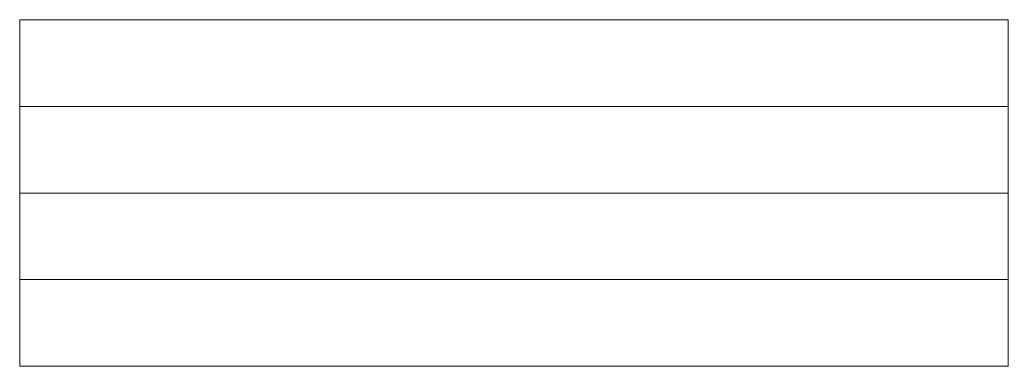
# Model space of a CAD drawing. Header units: centimetres. Extents: x -21.5 to 21.5, y -19.5 to 19.5.
# Drawn here: x -21.35 to -7.65, y 14.29 to 19.09 of the extents above; entities that cross this region are included whole.
import ezdxf

# ---------------------------------------------------------------- set-up
doc = ezdxf.new("R2010")
doc.units = ezdxf.units.CM
doc.header["$MEASUREMENT"] = 0

msp = doc.modelspace()

# ---------------------------------------------------------------- linework, layer by layer
at = {"lineweight": 9}
for points in [[(-21.34952, 17.8911), (-21.34952, 17.8911), (-7.64952, 17.8911), (-7.64952, 17.8911), (-7.64952, 17.8911), (-7.64952, 17.8911), (-7.64952, 19.0911), (-7.64952, 19.0911), (-7.64952, 19.0911), (-7.64952, 19.0911), (-21.34952, 19.0911), (-21.34952, 19.0911), (-21.34952, 19.0911), (-21.34952, 19.0911), (-21.34952, 17.8911), (-21.34952, 17.8911)], [(-21.34952, 16.6911), (-21.34952, 16.6911), (-7.64952, 16.6911), (-7.64952, 16.6911), (-7.64952, 16.6911), (-7.64952, 16.6911), (-7.64952, 17.8911), (-7.64952, 17.8911), (-7.64952, 17.8911), (-7.64952, 17.8911), (-21.34952, 17.8911), (-21.34952, 17.8911), (-21.34952, 17.8911), (-21.34952, 17.8911), (-21.34952, 16.6911), (-21.34952, 16.6911)], [(-21.34952, 15.4911), (-21.34952, 15.4911), (-7.64952, 15.4911), (-7.64952, 15.4911), (-7.64952, 15.4911), (-7.64952, 15.4911), (-7.64952, 16.6911), (-7.64952, 16.6911), (-7.64952, 16.6911), (-7.64952, 16.6911), (-21.34952, 16.6911), (-21.34952, 16.6911), (-21.34952, 16.6911), (-21.34952, 16.6911), (-21.34952, 15.4911), (-21.34952, 15.4911)], [(-21.34952, 14.2911), (-21.34952, 14.2911), (-7.64952, 14.2911), (-7.64952, 14.2911), (-7.64952, 14.2911), (-7.64952, 14.2911), (-7.64952, 15.4911), (-7.64952, 15.4911), (-7.64952, 15.4911), (-7.64952, 15.4911), (-21.34952, 15.4911), (-21.34952, 15.4911), (-21.34952, 15.4911), (-21.34952, 15.4911), (-21.34952, 14.2911), (-21.34952, 14.2911)]]:
    msp.add_open_spline(points, degree=3, knots=[0, 0, 0, 0, 0.2, 0.2, 0.2, 0.2, 0.4, 0.4, 0.4, 0.4, 0.6, 0.6, 0.6, 0.6, 1, 1, 1, 1], dxfattribs=at)

doc.saveas('drawing.dxf')
